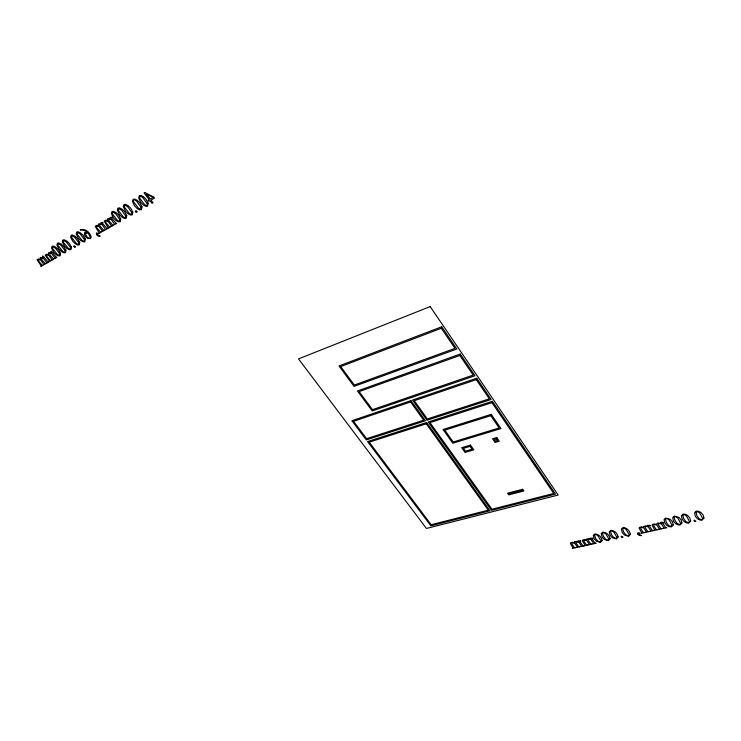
<?xml version="1.0" encoding="UTF-8"?>
<svg xmlns="http://www.w3.org/2000/svg" width="741" height="741" viewBox="0 0 741 741"><rect width="100%" height="100%" fill="white"/><g stroke="black" fill="none" stroke-linecap="round" stroke-linejoin="round"><path stroke-width="1.11" d="M662.723 522.924L665.381 527.37L666.798 527.712L663.028 528.537L663.806 527.731L661.481 523.906L659.018 523.544L658.258 524.165L658.629 525.239L660.639 528.296L662.259 528.713L658.425 529.556L659.212 528.741L656.934 524.998L654.423 524.591L653.645 525.221L654.053 526.249L656.044 529.296L657.675 529.713L653.951 530.537L654.627 529.759L652.136 525.378L652.386 524.452L654.664 523.943L656.73 524.609L656.841 523.554L657.86 522.961L661.287 523.591C658.101 521.284 665.946 522.479 662.723 522.924M102.239 230.701L102.23 231.099C100.304 233.026 106.621 229.386 103.684 230.247L100.331 226.487L99.6 225.227L99.933 224.375L101.989 224.523L105.398 229.321C103.425 231.192 109.575 227.737 106.908 228.469L102.675 223.569L103.045 222.532L100.841 222.624L101.702 224.162L98.794 223.801L98.238 224.643L98.599 225.949L96.719 225.384L95.172 226.283L99.109 232.869C97.469 234.73 103.416 231.127 100.498 232.007L97.21 228.274L96.46 227.061L96.802 226.2L98.84 226.329L102.239 230.701M111.307 225.542L111.298 225.949C109.335 227.904 115.753 224.208 112.78 225.088L109.409 221.29L108.677 220.021L109.02 219.151L111.104 219.299L114.512 224.143C112.502 226.042 118.755 222.541 116.05 223.273L111.798 218.336L112.178 217.28L109.946 217.382L110.817 218.938L107.871 218.576L107.306 219.429L107.658 220.744L105.768 220.188L104.194 221.087L108.13 227.746C106.454 229.627 112.493 225.977 109.538 226.876L106.241 223.106L105.491 221.874L105.843 221.003L107.908 221.133L111.307 225.542M574.618 541.893L574.581 542.894L572.636 542.255L570.57 542.718L570.394 543.588L572.941 547.719L572.367 548.451L575.748 547.701L574.229 547.293L572.209 544.422L571.774 543.44L572.45 542.857L574.794 543.264L577.109 546.793L576.433 547.553L579.916 546.793L578.397 546.395L576.368 543.496L575.961 542.486L576.628 541.903L578.925 542.264L581.287 545.876L580.62 546.636L584.047 545.885L582.722 545.543L580.74 542.829L580.008 541.347L580.805 540.939L577.934 540.819L578.721 541.967L576.396 541.3L574.618 541.893M59.762 253.857L59.706 255.386L57.474 254.543L52.592 248.605L52.491 246.679L55.455 248.216L59.762 253.857M65.18 250.773L65.115 252.31L62.874 251.468L57.974 245.493L57.891 243.557L60.864 245.104L65.18 250.773M70.645 247.67L70.571 249.208L68.32 248.365L63.411 242.353L63.337 240.408L66.329 241.955L70.645 247.67M586.696 539.198L586.65 540.208L584.686 539.568L582.593 540.032L582.407 540.911L584.945 545.08L584.353 545.811L587.789 545.061L586.251 544.654L584.241 541.745L583.806 540.763L584.492 540.17L586.863 540.578L589.178 544.144L588.484 544.913L592.013 544.135L590.484 543.737L588.456 540.81L588.058 539.8L588.734 539.207L591.049 539.568L593.411 543.209L592.726 543.977L596.199 543.218L594.866 542.875L592.893 540.133L592.152 538.642L592.967 538.235L590.058 538.105L590.855 539.272L588.502 538.605L586.696 539.198M594.421 534.77L595.56 538.318L597.867 541.134L600.266 542.051L600.979 540.874L598.052 535.956L596.236 534.557L594.421 534.77M78.944 242.946L78.861 244.502L76.582 243.659L71.673 237.592L71.599 235.619L74.609 237.185L78.944 242.946M602.368 532.983L603.489 536.549L605.805 539.383L608.213 540.309L608.935 539.124L606.018 534.178L604.193 532.77L602.368 532.983M84.539 239.76L84.446 241.325L82.158 240.482L77.24 234.378L77.175 232.387L80.204 233.961L84.539 239.76M610.38 531.186L611.501 534.77L613.807 537.623L616.234 538.55L616.975 537.355L614.057 532.381L612.233 530.964L610.38 531.186M622.56 528.444L623.653 532.066L625.969 534.937L628.405 535.873L629.165 534.669L626.265 529.648L624.431 528.222L622.56 528.444M119.931 219.614L119.792 221.263L117.421 220.392L112.447 214.047L112.437 211.972L115.559 213.593L119.931 219.614M125.914 216.205L125.766 217.863L123.395 216.993L118.412 210.611L118.403 208.517L121.543 210.148L125.914 216.205M643.734 526.471L643.642 527.518L641.595 526.86L639.353 527.36L639.122 528.277L641.613 532.622L640.956 533.39L644.624 532.584L643.012 532.158L641.021 529.148L640.604 528.12L641.363 527.499L643.846 527.907L646.133 531.621L645.365 532.418L649.144 531.593L647.532 531.186L645.522 528.148L645.142 527.092L645.893 526.471L648.329 526.832L650.663 530.621L649.903 531.427L653.618 530.612L652.21 530.26L650.246 527.407L649.542 525.86L650.422 525.425L647.347 525.313L648.134 526.527L645.67 525.832L643.734 526.471M131.972 212.76L131.815 214.427L129.425 213.556L124.432 207.137L124.432 205.025L127.591 206.656L131.972 212.76M141.161 207.536L140.985 209.221L138.576 208.341L133.575 201.858L133.593 199.727L134.677 199.764L136.77 201.367L141.161 207.536M147.357 204.007L147.181 205.702L144.754 204.822L139.743 198.292L139.771 196.152L140.864 196.18L142.967 197.801L147.357 204.007M665.362 518.83L666.381 522.553L668.706 525.508L671.216 526.462L672.05 525.221L669.188 520.052L667.326 518.589L665.362 518.83M673.995 516.885L674.995 520.636L677.311 523.609L679.84 524.572L680.692 523.313L677.839 518.116L675.968 516.644L673.995 516.885M682.702 514.93L683.684 518.7L686.009 521.692L688.546 522.655L689.417 521.395L686.574 516.162L684.693 514.689L682.702 514.93M695.929 511.957L696.892 515.764L699.208 518.783L701.773 519.747L702.663 518.468L699.837 513.198L697.948 511.707L695.929 511.957M60.493 253.274L60.077 255.802L58.585 255.904L56.335 254.793L53.732 252.273L51.546 248.17L52.111 246.234L53.454 246.114L55.844 247.253L58.456 249.773L60.493 253.274M65.912 250.189L65.486 252.727L63.985 252.838L61.725 251.727L59.113 249.189L56.927 245.058L57.511 243.104L58.863 242.983L61.253 244.132L63.883 246.67L65.912 250.189M71.386 247.068L70.941 249.634L69.432 249.736L67.162 248.624L64.541 246.077L62.355 241.918L62.957 239.954L64.319 239.825L66.727 240.982L69.358 243.53L71.386 247.068M79.695 242.344L79.231 244.928L77.703 245.039L75.415 243.919L72.785 241.344L70.608 237.148L71.219 235.156L72.599 235.027L75.026 236.194L77.666 238.759L79.695 242.344M85.298 239.148L84.817 241.761L83.288 241.872L80.982 240.742L78.351 238.157L76.166 233.934L76.795 231.933L78.185 231.794L80.621 232.961L83.27 235.545L85.298 239.148M120.737 218.975L120.162 221.707L118.56 221.837L116.189 220.679L113.503 217.993L111.345 213.593L112.048 211.5L113.503 211.352L116.022 212.547L118.717 215.223L120.737 218.975M126.739 215.557L126.146 218.308L124.525 218.447L122.145 217.28L119.458 214.584L117.3 210.157L118.023 208.036L119.486 207.888L122.015 209.092L124.72 211.787L126.739 215.557M132.796 212.111L132.194 214.881L130.555 215.02L128.165 213.853L125.461 211.139L123.312 206.674L124.053 204.544L125.525 204.386L128.063 205.6L130.777 208.314L132.796 212.111M142.003 206.869L141.364 209.675L139.716 209.823L137.307 208.638L134.593 205.905L132.444 201.395L133.204 199.236L134.695 199.079L137.261 200.292L139.984 203.034L142.003 206.869M148.209 203.34L147.561 206.165L145.894 206.313L143.467 205.127L140.753 202.367L138.613 197.828L139.382 195.652L140.892 195.494L143.467 196.717L146.199 199.468L148.209 203.34M85.975 232.98L85.613 234.471L86.919 236.768L88.624 238.194L89.939 238.278L90.365 237.565L88.957 234.397L87.623 232.915L85.975 232.98M97.154 234.508L100.174 236.305L98.108 236.046L96.626 234.916L96.386 232.896L97.784 233.322L98.071 233.98L97.154 234.508M41.394 258.007L41.848 259.98L45.127 263.509C47.822 262.74 42.107 266.056 43.812 264.278L40.468 259.813L38.56 259.665L39.032 261.601L41.783 264.861L43.126 265.176L40.829 266.482L40.968 265.528L37.05 259.72L38.458 258.915L40.227 259.461L40.31 257.47L43.034 257.84C40.931 252.042 46.905 261.202 48.045 261.897C50.499 261.249 44.923 264.389 46.683 262.675L43.311 258.183L41.394 258.007M49.619 253.283L50.064 255.275L53.361 258.841C56.084 258.053 50.286 261.416 52.027 259.619L48.665 255.108L46.748 254.969L46.461 255.765L47.202 256.914L49.971 260.211L51.324 260.526L48.989 261.851L49.138 260.888L45.22 255.024L46.637 254.2L48.424 254.747L48.526 252.737L51.277 253.116C49.184 247.244 55.158 256.497 56.316 257.201C58.798 256.543 53.139 259.72 54.927 257.988L51.555 253.45L49.619 253.283M84.946 232.674L84.252 234.221L85.326 236.574L87.642 238.417L90.421 238.583L91.208 237.194C90.346 232.526 84.974 227.95 80.204 229.951C82.464 229.766 85.308 230.544 87.114 232.452L84.946 232.674M75.304 246.873L74.461 247.355L73.572 246.271L74.415 245.78L75.304 246.873M137.029 211.833L136.094 212.371L135.195 211.213L136.131 210.676L137.029 211.833M602.118 540.504L600.534 542.431L596.366 541.189L594.226 538.911L593.254 535.447L594.773 534.002C598.45 533.798 601.516 537.04 602.118 540.504M610.084 538.753L608.481 540.68L604.285 539.448L602.146 537.151L601.192 533.668L602.729 532.214C606.425 531.992 609.51 535.261 610.084 538.753M618.133 536.975L616.512 538.92L612.288 537.679L610.139 535.373L609.195 531.871L610.76 530.408C614.465 530.176 617.577 533.464 618.133 536.975M630.35 534.289L628.683 536.252L624.422 535.002L622.264 532.677L621.347 529.139L622.94 527.666C626.682 527.425 629.813 530.741 630.35 534.289M673.291 524.823L671.494 526.851L669.493 526.758L667.085 525.582L664.918 523.192L664.084 519.543L665.788 518.015L670.179 519.302L672.365 521.692L673.291 524.823M681.942 522.914L680.118 524.961L678.098 524.869L675.681 523.683L673.513 521.284L672.689 517.616L674.421 516.069L678.839 517.357L681.025 519.765L681.942 522.914M690.686 520.988L688.824 523.053L686.796 522.961L684.369 521.766L682.192 519.358L681.387 515.662L683.146 514.106L684.999 514.161L687.583 515.403L689.778 517.82L690.686 520.988M703.95 518.061L702.051 520.145L699.995 520.062L697.54 518.857L695.364 516.421L694.586 512.698L696.383 511.123L698.254 511.179L700.866 512.429L703.061 514.865L703.95 518.061M638.436 533.937L641.354 535.687L638.974 535.234L637.63 534.187L637.436 533.159L639.029 532.649L639.761 533.64L638.436 533.937M621.653 536.28L621.153 536.614L621.792 537.568L623.033 537.29L621.653 536.28M694.502 520.228L693.947 520.58L694.576 521.581L695.919 521.284L694.502 520.228M144.745 192.549L144.069 192.947L149.173 199.607L148.061 200.237L148.885 201.302L149.997 200.672L152.053 203.358L153.063 202.784L151.007 200.098L154.536 198.079L153.795 197.115L144.745 192.549M153.109 197.356L150.191 199.023L146.301 193.957L153.109 197.356M430.188 306.57L298.512 358.903L426.445 528.453L558.168 495.053L430.188 306.57M441.719 326.772L338.98 365.961L354.059 386.376L456.845 349.011L441.719 326.772M441.312 328.282L340.703 366.573L354.337 385.051L454.983 348.372L441.312 328.282M460.254 354.031L357.458 390.989L372.204 410.949L475.018 375.743L460.254 354.031M459.828 355.495L359.172 391.6L372.501 409.662L473.175 375.103L459.828 355.495M410.94 400.622L351.892 420.731L366.313 439.922L425.399 420.777L410.94 400.622M476.704 378.234L412.533 400.084L426.992 420.258L491.144 399.464L476.704 378.234M410.588 401.955L353.559 421.323L366.6 438.7L423.667 420.166L410.588 401.955M476.268 379.642L414.284 400.696L427.353 418.961L489.329 398.834L476.268 379.642M426.64 422.518L367.564 441.58L430.864 525.814L489.949 510.781L426.64 422.518M492.395 401.298L428.233 422L491.542 510.373L555.491 494.099L492.395 401.298M426.279 423.806L369.213 442.173L431.197 524.73L488.273 510.169L426.279 423.806M491.941 402.669L429.965 422.62L491.959 509.224L553.731 493.46L491.941 402.669M491.227 414.349L443.044 429.511L452.807 443.22L500.972 428.576L491.227 414.349M490.783 415.692L444.785 430.132L453.196 441.96L499.175 427.946L490.783 415.692M470.47 445.091L461.699 447.721L465.042 452.436L473.814 449.843L470.47 445.091M496.757 437.542L492.552 438.802L495.062 442.423L499.258 441.182L496.757 437.542M470.063 446.36L463.431 448.342L465.45 451.186L472.082 449.222L470.063 446.36M496.303 438.839L494.33 439.432L495.507 441.136L497.489 440.552L496.303 438.839M522.683 489.255L507.585 493.219L508.78 494.923L523.887 490.977L522.683 489.255M522.146 490.347L509.224 493.738L522.146 490.347"/></g></svg>
